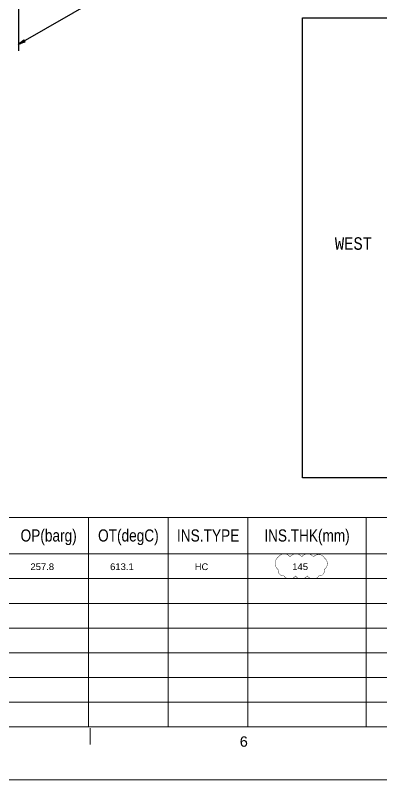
# Model space of a CAD drawing. Header units: inches. Extents: x 1047 to 1888, y -10 to 584.
# Drawn here: x 1228.3 to 1353.4, y -10.1 to 251.5 of the extents above; entities that cross this region are included whole.
import ezdxf
from ezdxf.enums import TextEntityAlignment as Align

# ---------------------------------------------------------------- set-up
doc = ezdxf.new("R2010")
doc.units = ezdxf.units.IN
doc.header["$MEASUREMENT"] = 0
doc.linetypes.add('Solid', pattern=[1, 1, 0])
for name, color, linetype in [('2', 2, 'Continuous'), ('BG 0 -1', 7, 'Continuous'), ('BG BG BG BG BG 2', 7, 'Continuous'), ('BG BG BG BG TITLETEXT', 7, 'Continuous'), ('DIM-LINES', 7, 'Continuous'), ('ISO-TEXT', 7, 'Continuous'), ('Rev.4', 6, 'Continuous')]:
    doc.layers.add(name, color=color, linetype=linetype)
doc.layers.add('weldDimension', color=2, linetype='Solid', lineweight=13)
doc.styles.add('Arial', font='arial.ttf')
doc.styles.add('MONOTXT', font='MONOTXT.shx', dxfattribs={"width": 0.8})

msp = doc.modelspace()

# ---------------------------------------------------------------- linework, layer by layer
at = {"layer": '2', "color": 2}
msp.add_lwpolyline([(1326.6, 250.59), (1673.9, 250.59), (1673.9, 93.25), (1326.6, 93.25)], close=True, dxfattribs=at)
at = {"layer": 'BG 0 -1', "color": 7, "linetype": 'Continuous', "lineweight": 9}
for p, q in [((1072.26, 8.03), (1863.08, 8.03)), ((1253.97, 7.61), (1253.97, 1.95)), ((1888.14, -10.07), (1047.14, -10.07))]:
    msp.add_line(p, q, dxfattribs=at)
at = {"layer": 'BG BG BG BG BG 2', "color": 2, "linetype": 'Continuous', "lineweight": 15}
for p, q in [((1470.23, 79.63), (1072.26, 79.63)), ((1253.4, 8.03), (1253.4, 79.63)), ((1280.68, 8.03), (1280.68, 79.63)), ((1307.97, 8.03), (1307.97, 79.63)), ((1348.35, 8.03), (1348.35, 79.63)), ((1470.23, 67.17), (1072.26, 67.17)), ((1470.23, 58.72), (1072.26, 58.72)), ((1470.23, 50.26), (1072.26, 50.26)), ((1470.23, 41.81), (1072.26, 41.81)), ((1470.23, 33.36), (1072.26, 33.36)), ((1470.23, 24.91), (1072.26, 24.91)), ((1470.23, 16.46), (1072.26, 16.46))]:
    msp.add_line(p, q, dxfattribs=at)
at = {"layer": 'DIM-LINES', "color": 4}
msp.add_line((1478.81, 385.37), (1229.31, 241.42), dxfattribs=at)
at = {"layer": 'DIM-LINES', "color": 2}
msp.add_line((1229.41, 275.51), (1229.41, 239.34), dxfattribs=at)
at = {"layer": 'Rev.4', "color": 1, "const_width": 0.132}
msp.add_lwpolyline([(1318.37, 66.14, -0.520567), (1322.37, 66.14, -0.520567), (1326.37, 66.14, -0.520567), (1330.37, 66.14, -0.520567), (1334.07, 65.84, -0.520567), (1334.07, 61.84, -0.520567), (1332.25, 59.66, -0.520567), (1328.25, 59.66, -0.520567), (1324.25, 59.66, -0.520567), (1320.25, 59.66, -0.520567), (1318.37, 61.78, -0.520567)], format="xyb", close=True, dxfattribs=at)
at = {"layer": 'weldDimension', "color": 4, "flags": 128}
msp.add_lwpolyline([(1229.31, 241.42), (1231.72, 242.24), (1231.22, 243.1), (1229.31, 241.42), (1229.74, 241.67), (1231.67, 242.33), (1231.27, 243.02), (1229.74, 241.67), (1230.18, 241.92), (1231.62, 242.41), (1231.32, 242.93), (1230.18, 241.92), (1230.61, 242.17), (1231.57, 242.5), (1231.37, 242.84), (1230.61, 242.17), (1231.04, 242.42), (1231.52, 242.58), (1231.42, 242.76), (1231.04, 242.42)], dxfattribs=at)

# ---------------------------------------------------------------- texts
at = {"layer": '2', "style": 'Arial'}
for s, width, p in [('257.8 ', 1.008516, (1233.53, 63.94)), ('613.1 ', 1.008516, (1260.79, 63.94)), ('HC', 0.992063, (1289.78, 63.94)), ('145', 1.008516, (1323.12, 63.94))]:
    msp.add_text(s, height=2.293, dxfattribs=dict(at, width=width)).set_placement(p, align=Align.TOP_LEFT)
at = {"layer": 'BG 0 -1', "color": 7, "style": 'Arial', "width": 1.008516}
msp.add_text('6', height=3.54, dxfattribs=at).set_placement((1306.53, 2.98), align=Align.MIDDLE)
at = {"layer": 'BG BG BG BG TITLETEXT', "color": 4, "style": 'Arial'}
for s, height, width, p in [('OP(barg)', 4.146, 0.806696, (1239.76, 73.49)), ('OT(degC)', 4.146, 0.805802, (1267.04, 73.49)), ('INS.TYPE', 4.146, 0.809963, (1294.33, 73.49)), ('INS.THK(mm)', 4.1456, 0.803775, (1328.16, 73.49))]:
    msp.add_text(s, height=height, dxfattribs=dict(at, width=width)).set_placement(p, align=Align.MIDDLE_CENTER)
at = {"layer": 'ISO-TEXT', "color": 2, "style": 'MONOTXT', "width": 0.8566}
msp.add_text('WEST', height=4.29, dxfattribs=at).set_placement((1337.69, 171.23))

doc.saveas('drawing.dxf')
